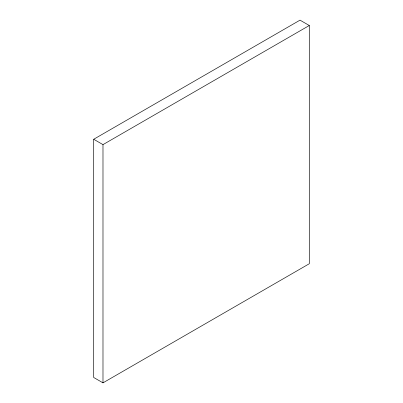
<?xml version="1.0" encoding="UTF-8"?>
<svg xmlns="http://www.w3.org/2000/svg" width="403" height="403" viewBox="0 0 403 403"><rect width="100%" height="100%" fill="white"/><g stroke="black" fill="none" stroke-linecap="round" stroke-linejoin="round"><path stroke-width="0.6" d="M93.703 139.262L300.013 20.15L309.297 25.51L309.297 263.738L102.987 382.85L93.703 377.49L93.703 139.262L102.987 144.622L309.297 25.51M102.987 144.622L102.987 382.85"/></g></svg>
